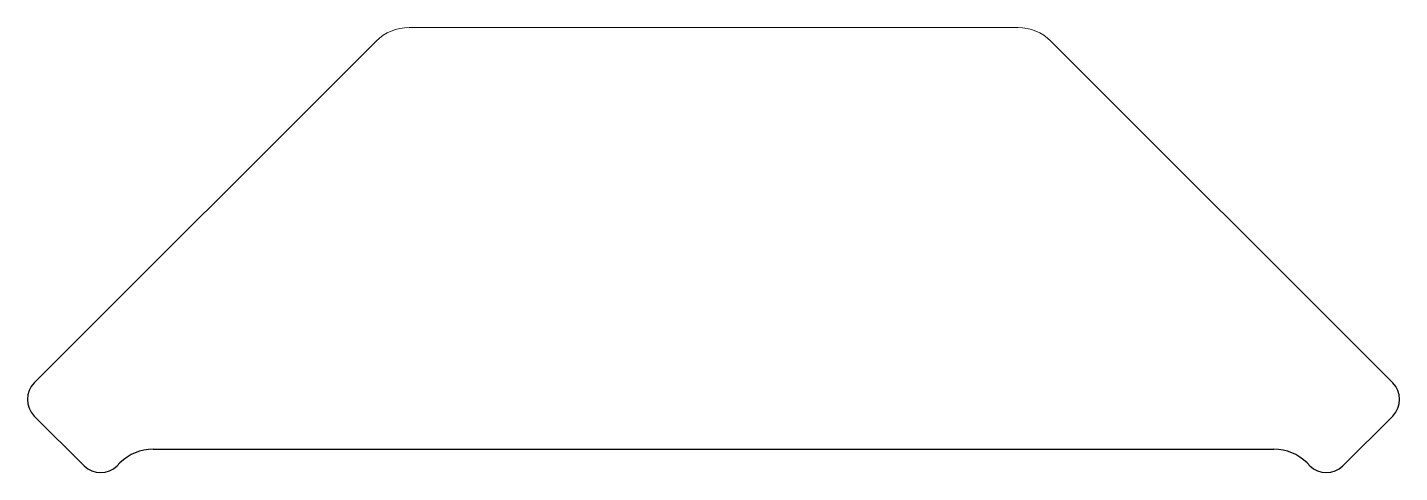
# Model space of a CAD drawing. Header units: millimetres. Extents: x 1.3 to 30.6, y -0.5 to 9.
import ezdxf

# ---------------------------------------------------------------- set-up
doc = ezdxf.new("R2010")
doc.units = ezdxf.units.MM
doc.layers.add('3', color=7, linetype='Continuous', true_color=0xffffff)
doc.layers.add('4', color=7, linetype='Continuous', true_color=0xffffff)

msp = doc.modelspace()

# ---------------------------------------------------------------- linework, layer by layer
at = {"layer": '3', "color": 30, "linetype": 'Continuous', "lineweight": 25}
for p, q in [((8.707582, 8.707582), (1.414214, 1.414214)), ((30.405592, 1.414214), (23.112223, 8.707582)), ((1.414214, 0.707107), (2.474874, -0.353553)), ((29.344931, -0.353553), (30.405592, 0.707107)), ((3.949747, 0), (27.870058, 0)), ((3.181981, -0.353553), (3.242641, -0.292893)), ((28.577164, -0.292893), (28.637825, -0.353553))]:
    msp.add_line(p, q, dxfattribs=at)
for centre, radius, start, end in [((1.767767, 1.06066), 0.5, 135, 225), ((30.052038, 1.06066), 0.5, 315, 45), ((3.949747, -1), 1, 90, 135), ((27.870058, -1), 1, 45, 90), ((2.828427, 0), 0.5, 225, 315), ((28.991378, 0), 0.5, 225, 315)]:
    msp.add_arc(centre, radius, start, end, dxfattribs=at)
at = {"layer": '4', "color": 163, "linetype": 'Continuous', "lineweight": 18}
msp.add_line((22.405116, 9.000475), (9.414689, 9.000475), dxfattribs=at)
at = {"layer": '4', "color": 51, "linetype": 'Continuous', "lineweight": 18}
for centre, start, end in [((9.414689, 8.000475), 90, 135), ((22.405116, 8.000475), 45, 90)]:
    msp.add_arc(centre, 1, start, end, dxfattribs=at)

doc.saveas('drawing.dxf')
